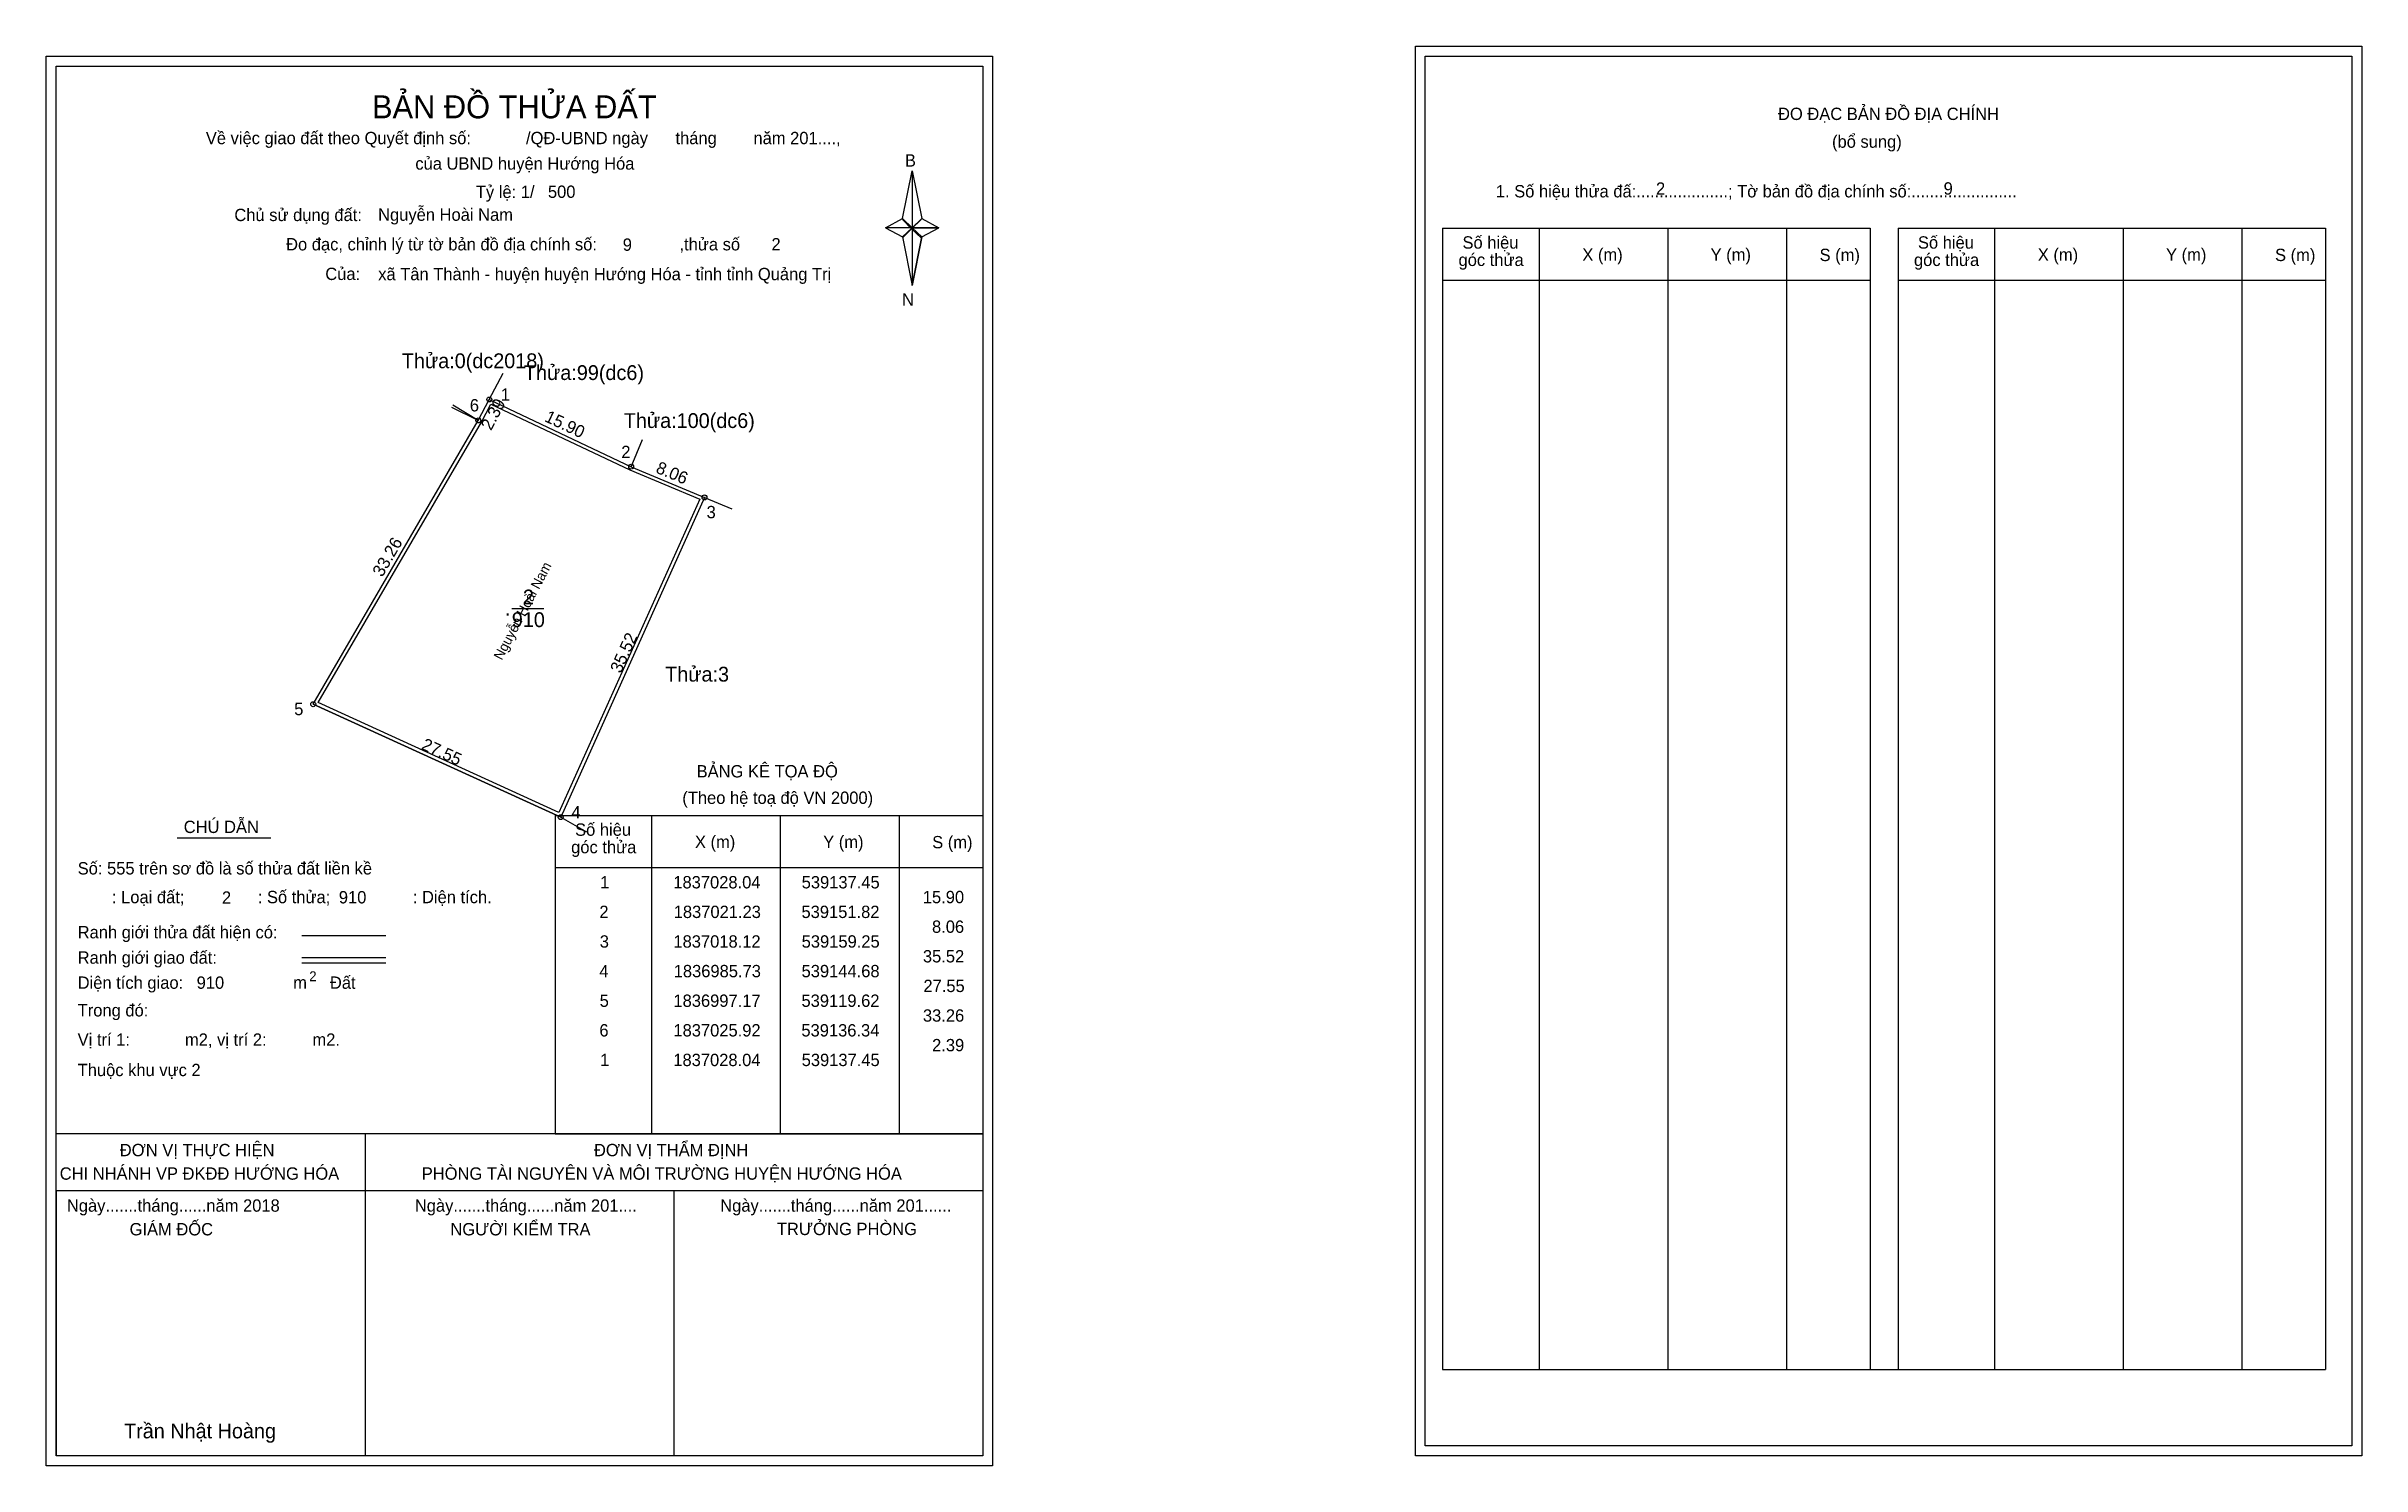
# Model space of a CAD drawing. Extents: x 539093 to 539327, y 1836920 to 1837064.
import ezdxf

# ---------------------------------------------------------------- set-up
doc = ezdxf.new("R2010")
doc.units = 0
for name, color, linetype in [('Level 1', 7, 'Continuous'), ('Level 10', 7, 'Continuous'), ('Level 11', 7, 'Continuous'), ('Level 13', 7, 'Continuous'), ('Level 27', 7, 'Continuous'), ('Level 28', 7, 'Continuous'), ('Level 3', 7, 'Continuous'), ('Level 36', 7, 'Continuous'), ('Level 49', 7, 'Continuous'), ('Level 5', 7, 'Continuous'), ('Level 53', 7, 'Continuous'), ('Level 55', 7, 'Continuous'), ('Level 6', 7, 'Continuous'), ('Level 63', 7, 'Continuous'), ('Level 9', 7, 'Continuous')]:
    doc.layers.add(name, color=color, linetype=linetype)

msp = doc.modelspace()

# ---------------------------------------------------------------- linework, layer by layer
at = {"layer": 'Level 1'}
for p, q in [((539232.25, 1837062.82), (539232.25, 1837062.82)), ((539093.58, 1837061.82), (539093.58, 1837061.82)), ((539179.29, 1837046.38), (539180.28, 1837051.2)), ((539180.28, 1837051.2), (539180.28, 1837045.43)), ((539180.28, 1837051.2), (539181.26, 1837046.38)), ((539177.57, 1837045.43), (539179.29, 1837046.38)), ((539179.29, 1837046.38), (539180.28, 1837045.43)), ((539180.2, 1837045.32), (539179.29, 1837046.27)), ((539181.19, 1837046.27), (539180.2, 1837045.32)), ((539180.2, 1837045.32), (539181.19, 1837046.27)), ((539181.26, 1837046.38), (539180.28, 1837045.43)), ((539180.28, 1837045.43), (539179.29, 1837044.51)), ((539180.2, 1837045.32), (539179.29, 1837044.4)), ((539179.29, 1837044.4), (539180.2, 1837045.32)), ((539179.29, 1837044.51), (539180.28, 1837039.58)), ((539181.19, 1837044.4), (539180.2, 1837045.32)), ((539180.28, 1837045.43), (539180.28, 1837039.58)), ((539180.28, 1837045.43), (539182.98, 1837045.43)), ((539180.28, 1837045.43), (539181.26, 1837044.51)), ((539181.26, 1837044.51), (539180.28, 1837039.58)), ((539181.26, 1837044.51), (539182.98, 1837045.43)), ((539234.01, 1837045.39), (539277.31, 1837045.39)), ((539243.81, 1836929.76), (539243.81, 1837045.39)), ((539256.84, 1836929.76), (539256.84, 1837045.39)), ((539268.83, 1837045.39), (539268.83, 1836929.76)), ((539277.31, 1837045.39), (539277.31, 1836929.76)), ((539280.14, 1837045.39), (539323.44, 1837045.39)), ((539289.94, 1836929.76), (539289.94, 1837045.39)), ((539302.97, 1836929.76), (539302.97, 1837045.39)), ((539314.96, 1837045.39), (539314.96, 1836929.76)), ((539323.44, 1837045.39), (539323.44, 1836929.76)), ((539234.01, 1837040.13), (539277.31, 1837040.13)), ((539280.14, 1837040.13), (539323.44, 1837040.13)), ((539144.13, 1836985.9), (539187.43, 1836985.9)), ((539153.93, 1836953.64), (539153.93, 1836985.9)), ((539166.96, 1836953.64), (539166.96, 1836985.9)), ((539178.95, 1836985.9), (539178.95, 1836953.64)), ((539144.13, 1836980.64), (539187.43, 1836980.64)), ((539118.48, 1836973.75), (539126.98, 1836973.75)), ((539118.48, 1836971.52), (539126.98, 1836971.52)), ((539118.48, 1836970.97), (539126.98, 1836970.97)), ((539147, 1836953.64), (539093.58, 1836953.64)), ((539187.43, 1836953.64), (539135.01, 1836953.64)), ((539144.13, 1836953.64), (539187.43, 1836953.64)), ((539187.43, 1836947.86), (539093.58, 1836947.86)), ((539093.58, 1836921.03), (539093.58, 1836947.86)), ((539234.01, 1836929.76), (539323.44, 1836929.76)), ((539326.1, 1836922.03), (539326.1, 1836922.03)), ((539187.43, 1836921.03), (539187.43, 1836921.03))]:
    msp.add_line(p, q, dxfattribs=at)
for points in [[(539179.29, 1837046.38), (539180.28, 1837051.2), (539180.28, 1837045.43)], [(539180.28, 1837045.43), (539181.26, 1837046.38), (539182.98, 1837045.43)], [(539177.57, 1837045.43), (539179.29, 1837044.51), (539180.28, 1837045.43)], [(539180.28, 1837045.43), (539180.28, 1837039.58), (539181.26, 1837044.51)]]:
    msp.add_lwpolyline(points, close=True, dxfattribs=at)
at = {"layer": 'Level 10'}
msp.add_line((539119.62, 1836997.17), (539144.68, 1836985.73), dxfattribs=at)
for points in [[(539137.45, 1837028.04), (539151.82, 1837021.23), (539159.25, 1837018.12), (539144.68, 1836985.73), (539119.62, 1836997.17), (539136.34, 1837025.92)], [(539137.6, 1837027.58), (539151.68, 1837020.91), (539158.79, 1837017.94), (539144.51, 1836986.19), (539120.12, 1836997.33), (539136.65, 1837025.75)]]:
    msp.add_lwpolyline(points, close=True, dxfattribs=at)
at = {"layer": 'Level 11'}
for centre in [(539137.45, 1837028.04), (539137.45, 1837028.04), (539136.34, 1837025.92), (539151.82, 1837021.23), (539159.25, 1837018.12), (539119.62, 1836997.17), (539144.68, 1836985.73)]:
    msp.add_circle(centre, 0.25, dxfattribs=at)
at = {"layer": 'Level 27'}
for p, q in [((539137.45, 1837028.04), (539138.84, 1837030.7)), ((539136.34, 1837025.92), (539133.64, 1837027.22)), ((539136.34, 1837025.92), (539133.76, 1837027.46)), ((539151.82, 1837021.23), (539152.97, 1837024)), ((539159.25, 1837018.12), (539162.02, 1837016.97)), ((539144.68, 1836985.73), (539147.28, 1836984.24))]:
    msp.add_line(p, q, dxfattribs=at)
at = {"layer": 'Level 3'}
for p, q in [((539234.01, 1837045.39), (539234.01, 1836929.76)), ((539280.14, 1837045.39), (539280.14, 1836929.76)), ((539144.13, 1836985.9), (539144.13, 1836953.64))]:
    msp.add_line(p, q, dxfattribs=at)
at = {"layer": 'Level 5'}
for p, q in [((539105.84, 1836983.63), (539115.32, 1836983.63)), ((539124.87, 1836953.64), (539124.87, 1836921.03)), ((539093.58, 1836947.86), (539093.58, 1836921.03)), ((539093.58, 1836947.86), (539093.58, 1836921.03)), ((539156.15, 1836947.86), (539156.15, 1836921.03))]:
    msp.add_line(p, q, dxfattribs=at)
at = {"layer": 'Level 63'}
for points in [[(539092.58, 1837062.82), (539188.43, 1837062.82), (539188.43, 1836920.03), (539092.58, 1836920.03)], [(539231.25, 1837063.82), (539327.1, 1837063.82), (539327.1, 1836921.03), (539231.25, 1836921.03)], [(539232.25, 1837062.82), (539326.1, 1837062.82), (539326.1, 1836922.03), (539232.25, 1836922.03)], [(539093.58, 1837061.82), (539187.43, 1837061.82), (539187.43, 1836921.03), (539093.58, 1836921.03)]]:
    msp.add_lwpolyline(points, close=True, dxfattribs=at)
at = {"layer": 'Level 9'}
msp.add_line((539139.73, 1837006.88), (539142.98, 1837006.88), dxfattribs=at)

# ---------------------------------------------------------------- texts
at = {"layer": 'Level 1'}
for s, height, p in [('BẢN ĐỒ THỬA ĐẤT', 2.3328, (539125.57, 1837056.52)), ('ĐO ĐẠC BẢN ĐỒ ĐỊA CHÍNH', 1.25, (539267.98, 1837056.35)), ('Về việc giao đất theo Quyết định số:            /QĐ-UBND ngày      tháng        năm 201....,      ', 1.25, (539108.74, 1837053.9)), ('của UBND huyện Hướng Hóa', 1.25, (539129.96, 1837051.32)), ('B', 1.25, (539179.55, 1837051.63)), ('(bổ sung)', 1.25, (539273.45, 1837053.54)), ('1. Số hiệu thửa đấ:....................; Tờ bản đồ địa chính số:.......................', 1.25, (539239.4, 1837048.51)), ('Chủ sử dụng đất:', 1.25, (539111.63, 1837046.11)), ('Đo đạc, chỉnh lý từ tờ bản đồ địa chính số:                  ,thửa số                 ', 1.25, (539116.87, 1837043.14)), ('Số hiệu', 1.25, (539236.02, 1837043.32)), ('X (m)', 1.25, (539248.16, 1837042.09)), ('Y (m)', 1.25, (539261.15, 1837042.09)), ('S (m)', 1.25, (539272.19, 1837042.06)), ('Số hiệu', 1.25, (539282.15, 1837043.32)), ('X (m)', 1.25, (539294.29, 1837042.09)), ('Y (m)', 1.25, (539307.28, 1837042.09)), ('S (m)', 1.25, (539318.32, 1837042.06)), ('Của:', 1.25, (539120.84, 1837040.14)), ('góc thửa', 1.25, (539235.62, 1837041.56)), ('góc thửa', 1.25, (539281.75, 1837041.56)), ('N', 1.25, (539179.25, 1837037.55)), ('BẢNG KÊ TỌA ĐỘ', 1.25, (539158.45, 1836989.75)), ('(Theo hệ toạ độ VN 2000)', 1.25, (539157, 1836987.07)), ('CHÚ DẪN', 1.25, (539106.5, 1836984.12)), ('Số hiệu', 1.25, (539146.14, 1836983.84)), ('góc thửa', 1.25, (539145.74, 1836982.07)), ('X (m)', 1.25, (539158.28, 1836982.6)), ('Y (m)', 1.25, (539171.27, 1836982.6)), ('S (m)', 1.25, (539182.31, 1836982.57)), ('Số: 555 trên sơ đồ là số thửa đất liền kề', 1.25, (539095.76, 1836979.92)), (': Loại đất;                : Số thửa;                  : Diện tích.', 1.25, (539099.23, 1836977.01)), ('Ranh giới thửa đất hiện có:', 1.25, (539095.76, 1836973.45)), ('Ranh giới giao đất:', 1.25, (539095.76, 1836970.88)), ('Diện tích giao:                                Đất ', 1.25, (539095.76, 1836968.34)), ('m', 1.25, (539117.59, 1836968.35)), ('2', 1, (539119.21, 1836969.11)), ('Trong đó: ', 1.25, (539095.76, 1836965.54)), ('Vị trí 1:            m2, vị trí 2:          m2.', 1.25, (539095.76, 1836962.57)), ('Thuộc khu vực 2', 1.25, (539095.76, 1836959.49)), ('ĐƠN VỊ THỰC HIỆN', 1.25, (539100.02, 1836951.38)), ('ĐƠN VỊ THẨM ĐỊNH', 1.25, (539148.05, 1836951.38)), ('CHI NHÁNH VP ĐKĐĐ HƯỚNG HÓA', 1.25, (539093.94, 1836949)), ('PHÒNG TÀI NGUYÊN VÀ MÔI TRƯỜNG HUYỆN HƯỚNG HÓA', 1.25, (539130.61, 1836949)), ('Ngày.......tháng......năm 2018', 1.25, (539094.67, 1836945.76)), ('GIÁM ĐỐC', 1.25, (539101.02, 1836943.36)), ('Ngày.......tháng......năm 201....', 1.25, (539129.91, 1836945.76)), ('NGƯỜI KIỂM TRA', 1.25, (539133.51, 1836943.36)), ('Ngày.......tháng......năm 201......', 1.25, (539160.84, 1836945.76)), ('TRƯỞNG PHÒNG', 1.25, (539166.58, 1836943.39)), ('Trần Nhật Hoàng', 1.5, (539100.46, 1836922.8))]:
    msp.add_text(s, height=height, dxfattribs=at).set_placement(p)
at = {"layer": 'Level 11'}
msp.add_text('Tỷ lệ: 1/', height=1.25, dxfattribs=at).set_placement((539136.09, 1837048.45))
at = {"layer": 'Level 13'}
for s, p in [('2', (539140.85, 1837007.28)), ('.', (539139.03, 1837006.13)), ('910', (539139.73, 1837004.98))]:
    msp.add_text(s, height=1.5, dxfattribs=at).set_placement(p)
at = {"layer": 'Level 28'}
msp.add_text('Nguyễn Hoài Nam', height=1, rotation=62.3488, dxfattribs=at).set_placement((539138.72, 1837001.56))
at = {"layer": 'Level 36'}
for s, p in [('Thửa:0(dc2018)', (539128.59, 1837031.21)), ('Thửa:99(dc6)', (539140.96, 1837030.01)), ('Thửa:100(dc6)', (539151.07, 1837025.15)), ('Thửa:3', (539155.26, 1836999.46))]:
    msp.add_text(s, height=1.5, dxfattribs=at).set_placement(p)
at = {"layer": 'Level 49'}
for s, rotation, p in [('2.39', 62.3641, (539137.63, 1837024.82)), ('15.90', 334.6435, (539142.96, 1837025.87)), ('8.06', 337.3244, (539154.23, 1837020.66)), ('33.26', 59.8196, (539126.61, 1837009.98)), ('35.52', 65.7805, (539150.77, 1837000.23)), ('27.55', 335.4696, (539130.48, 1836992.65))]:
    msp.add_text(s, height=1.25, rotation=rotation, dxfattribs=at).set_placement(p)
at = {"layer": 'Level 53'}
for s, p in [('1', (539148.68, 1836978.51)), ('1837028.04', (539156.09, 1836978.51)), ('539137.45', (539169.09, 1836978.51)), ('15.90', (539181.36, 1836977.01)), ('2', (539148.6, 1836975.51)), ('1837021.23', (539156.13, 1836975.51)), ('539151.82', (539169.07, 1836975.51)), ('3', (539148.64, 1836972.51)), ('1837018.12', (539156.1, 1836972.51)), ('539159.25', (539169.09, 1836972.51)), ('8.06', (539182.29, 1836974.01)), ('4', (539148.6, 1836969.51)), ('1836985.73', (539156.13, 1836969.51)), ('539144.68', (539169.08, 1836969.51)), ('35.52', (539181.37, 1836971.01)), ('27.55', (539181.42, 1836968.01)), ('5', (539148.63, 1836966.51)), ('1836997.17', (539156.1, 1836966.51)), ('539119.62', (539169.07, 1836966.51)), ('33.26', (539181.37, 1836965.01)), ('6', (539148.6, 1836963.51)), ('1837025.92', (539156.1, 1836963.51)), ('539136.34', (539169.06, 1836963.51)), ('1', (539148.68, 1836960.51)), ('1837028.04', (539156.09, 1836960.51)), ('539137.45', (539169.09, 1836960.51)), ('2.39', (539182.3, 1836962.01))]:
    msp.add_text(s, height=1.25, dxfattribs=at).set_placement(p)
at = {"layer": 'Level 55'}
for s, height, p in [('1', 0.2, (539137.39, 1837028.04)), ('99', 0.055, (539137.41, 1837027.99)), ('99', 0.055, (539137.41, 1837027.99)), ('0', 0.055, (539137.43, 1837027.99)), ('0', 0.055, (539137.43, 1837027.99)), ('6', 0.2, (539136.27, 1837025.92)), ('0', 0.055, (539136.32, 1837025.86)), ('0', 0.055, (539136.32, 1837025.86)), ('2', 0.2, (539151.75, 1837021.23)), ('100', 0.055, (539151.76, 1837021.18)), ('99', 0.055, (539151.78, 1837021.18)), ('99', 0.055, (539151.78, 1837021.18)), ('3', 0.2, (539159.19, 1837018.12)), ('100', 0.055, (539159.19, 1837018.07)), ('3', 0.055, (539159.24, 1837018.07)), ('5', 0.2, (539119.55, 1836997.17)), ('4', 0.2, (539144.61, 1836985.73)), ('3', 0.055, (539144.66, 1836985.67))]:
    msp.add_text(s, height=height, dxfattribs=at).set_placement(p)
at = {"layer": 'Level 6'}
for s, p in [('500', (539143.39, 1837048.46)), ('2', (539255.62, 1837048.78)), ('9', (539284.75, 1837048.79)), ('Nguyễn Hoài Nam', (539126.19, 1837046.14)), ('9', (539150.97, 1837043.1)), ('2', (539166.03, 1837043.14)), ('xã Tân Thành - huyện huyện Hướng Hóa - tỉnh tỉnh Quảng Trị', (539126.2, 1837040.12)), ('2', (539110.37, 1836976.96)), ('910', (539122.21, 1836976.99)), ('910', (539107.81, 1836968.34))]:
    msp.add_text(s, height=1.25, dxfattribs=at).set_placement(p)
at = {"layer": 'Level 9'}
for s, p in [('6', (539135.48, 1837026.83)), ('1', (539138.62, 1837027.92)), ('2', (539150.82, 1837022.1)), ('3', (539159.46, 1837016.01)), ('5', (539117.69, 1836996.06)), ('4', (539145.77, 1836985.6))]:
    msp.add_text(s, height=1.25, dxfattribs=at).set_placement(p)

doc.saveas('drawing.dxf')
